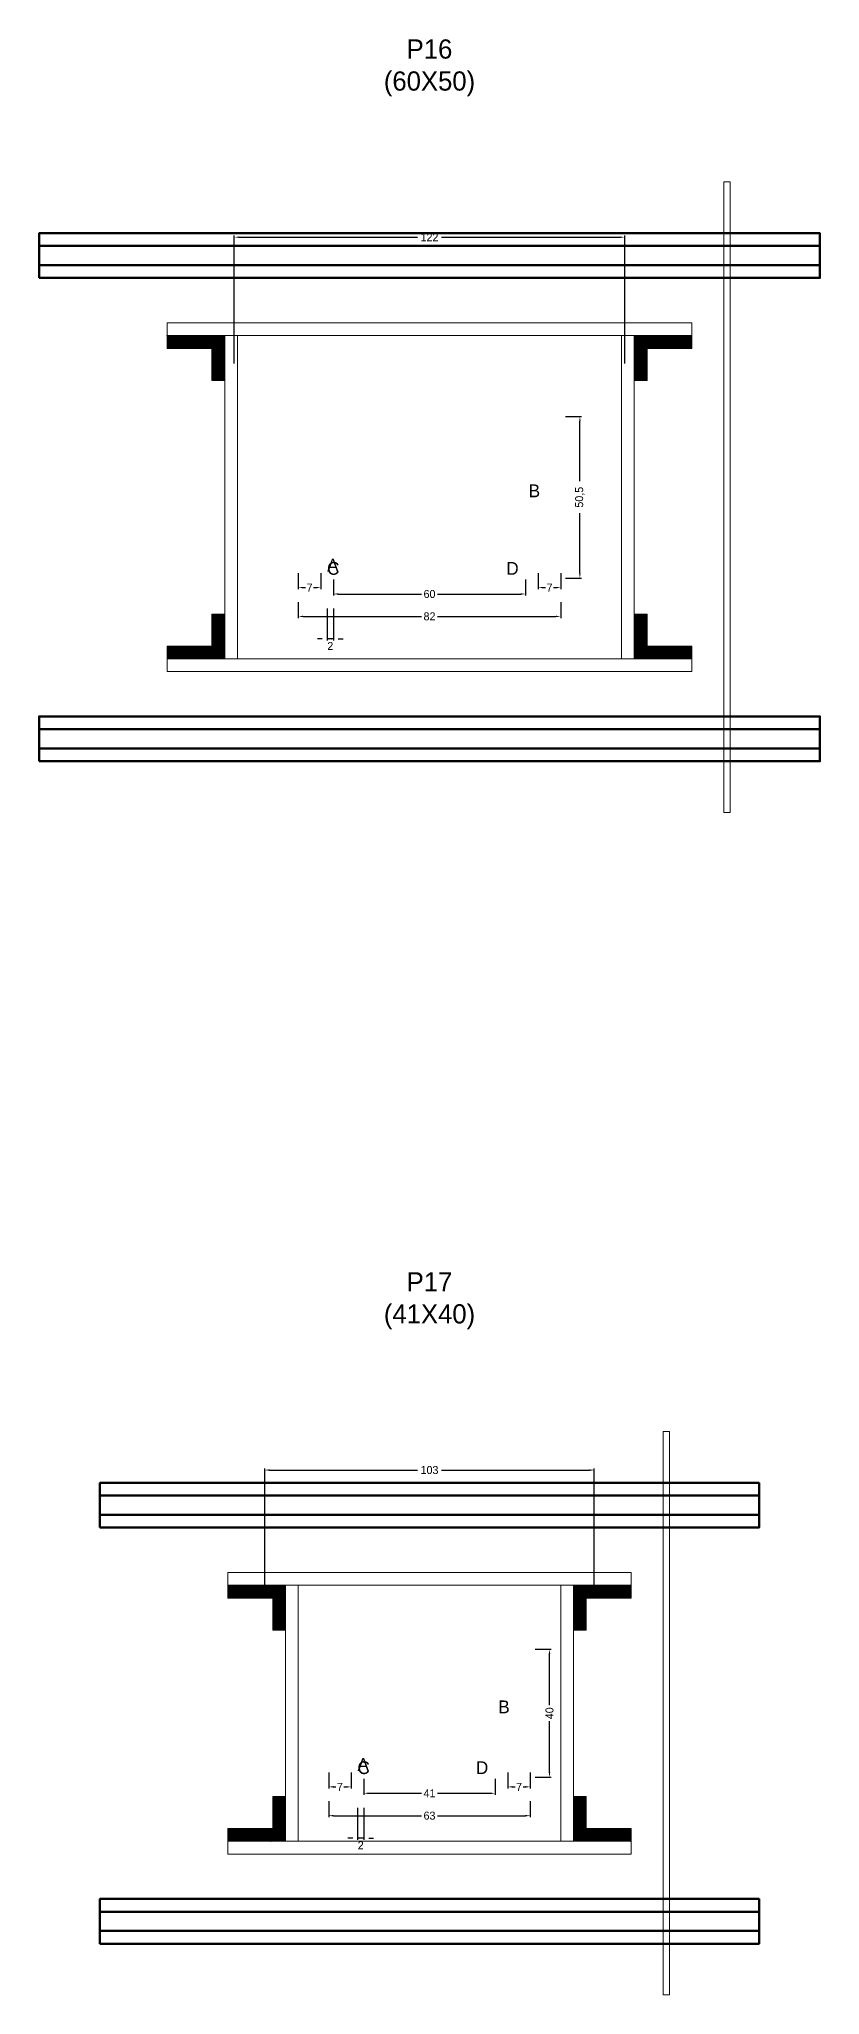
# Model space of a CAD drawing. Header units: centimetres. Extents: x -12000 to 4115, y -10266 to 2668.
# Drawn here: x -122 to 122, y -2988 to -2377 of the extents above; entities that cross this region are included whole.
import ezdxf

# ---------------------------------------------------------------- set-up
doc = ezdxf.new("R2010")
doc.units = ezdxf.units.CM
for name, color, linetype in [('COTA', 241, 'Continuous'), ('GRAVATA', 224, 'Continuous'), ('Hachura', 251, 'Continuous'), ('NOMENCLATURA', 7, 'Continuous'), ('SARRAFO', 251, 'Continuous')]:
    doc.layers.add(name, color=color, linetype=linetype)
doc.dimstyles.new('cotax2', dxfattribs={"dimtxt": 2.5, "dimasz": 1.5, "dimexe": 0.5, "dimexo": 0.5, "dimgap": 0.5, "dimtad": 1, "dimcen": 2.5, "dimazin": 3, "dimtfac": 1, "dimtmove": 0, "dimatfit": 3})

# ---------------------------------------------------------------- blocks, each defined once
blk = doc.blocks.new('_CLOSEDFILLED')
at = {"color": 0, "linetype": 'BYBLOCK'}
blk.add_solid([(-1, 0.16), (0, 0), (-1, -0.16)], dxfattribs=at)
blk = doc.blocks.new('*D196')
for p, q in [((-41, -2552.75), (-41, -2557.75)), ((41, -2552.75), (41, -2557.75)), ((-39.5, -2557.25), (-2.5, -2557.25)), ((2.5, -2557.25), (39.5, -2557.25))]:
    blk.add_line(p, q)
at = {"layer": 'Defpoints'}
for p in [(-41, -2552.25), (41, -2552.25), (-41, -2557.25)]:
    blk.add_point(p, dxfattribs=at)
at = {"layer": 'COTA', "xscale": 1.5, "yscale": 1.5, "rotation": 180}
blk.add_blockref('_CLOSEDFILLED', (-41, -2557.25), dxfattribs=at)
at = {"layer": 'COTA', "xscale": 1.5, "yscale": 1.5}
blk.add_blockref('_CLOSEDFILLED', (41, -2557.25), dxfattribs=at)
at = {"layer": 'COTA', "insert": (0, -2557.25), "char_height": 2.5, "attachment_point": 5}
blk.add_mtext('82', dxfattribs=at)
blk = doc.blocks.new('*D197')
for p, q in [((-30, -2545.75), (-30, -2550.75)), ((30, -2545.75), (30, -2550.75)), ((-28.5, -2550.25), (-2.5, -2550.25)), ((2.5, -2550.25), (28.5, -2550.25))]:
    blk.add_line(p, q)
at = {"layer": 'Defpoints'}
for p in [(-30, -2545.25), (30, -2545.25), (-30, -2550.25)]:
    blk.add_point(p, dxfattribs=at)
at = {"layer": 'COTA', "xscale": 1.5, "yscale": 1.5, "rotation": 180}
blk.add_blockref('_CLOSEDFILLED', (-30, -2550.25), dxfattribs=at)
at = {"layer": 'COTA', "xscale": 1.5, "yscale": 1.5}
blk.add_blockref('_CLOSEDFILLED', (30, -2550.25), dxfattribs=at)
at = {"layer": 'COTA', "insert": (0, -2550.25), "char_height": 2.5, "attachment_point": 5}
blk.add_mtext('60', dxfattribs=at)
blk = doc.blocks.new('*D198')
for p, q in [((42.5, -2494.75), (47.5, -2494.75)), ((47, -2515), (47, -2496.25)), ((47, -2543.75), (47, -2525)), ((42.5, -2545.25), (47.5, -2545.25))]:
    blk.add_line(p, q)
at = {"layer": 'Defpoints'}
for p in [(42, -2494.75), (42, -2545.25), (47, -2545.25)]:
    blk.add_point(p, dxfattribs=at)
at = {"layer": 'COTA', "xscale": 1.5, "yscale": 1.5}
for p, rotation in [((47, -2494.75), 90), ((47, -2545.25), 270)]:
    blk.add_blockref('_CLOSEDFILLED', p, dxfattribs=dict(at, rotation=rotation))
at = {"layer": 'COTA', "insert": (47, -2520), "char_height": 2.5, "attachment_point": 5, "rotation": 90}
blk.add_mtext('50,5', dxfattribs=at)
blk = doc.blocks.new('*D199')
for p, q in [((-41, -2543.75), (-41, -2548.75)), ((-39.5, -2548.25), (-38.75, -2548.25)), ((-36.25, -2548.25), (-35.5, -2548.25)), ((-34, -2543.75), (-34, -2548.75))]:
    blk.add_line(p, q)
at = {"layer": 'Defpoints'}
for p in [(-41, -2543.25), (-41, -2548.25), (-34, -2543.25)]:
    blk.add_point(p, dxfattribs=at)
at = {"layer": 'COTA', "xscale": 1.5, "yscale": 1.5, "rotation": 180}
blk.add_blockref('_CLOSEDFILLED', (-41, -2548.25), dxfattribs=at)
at = {"layer": 'COTA', "xscale": 1.5, "yscale": 1.5}
blk.add_blockref('_CLOSEDFILLED', (-34, -2548.25), dxfattribs=at)
at = {"layer": 'COTA', "insert": (-37.5, -2548.25), "char_height": 2.5, "attachment_point": 5}
blk.add_mtext('7', dxfattribs=at)
blk = doc.blocks.new('*D200')
for p, q in [((34, -2543.75), (34, -2548.75)), ((35.5, -2548.25), (36.25, -2548.25)), ((38.75, -2548.25), (39.5, -2548.25)), ((41, -2543.75), (41, -2548.75))]:
    blk.add_line(p, q)
at = {"layer": 'Defpoints'}
for p in [(34, -2543.25), (34, -2548.25), (41, -2543.25)]:
    blk.add_point(p, dxfattribs=at)
at = {"layer": 'COTA', "xscale": 1.5, "yscale": 1.5, "rotation": 180}
blk.add_blockref('_CLOSEDFILLED', (34, -2548.25), dxfattribs=at)
at = {"layer": 'COTA', "xscale": 1.5, "yscale": 1.5}
blk.add_blockref('_CLOSEDFILLED', (41, -2548.25), dxfattribs=at)
at = {"layer": 'COTA', "insert": (37.5, -2548.25), "char_height": 2.5, "attachment_point": 5}
blk.add_mtext('7', dxfattribs=at)
blk = doc.blocks.new('*D201')
for p, q in [((-61, -2478.25), (-61, -2438.25)), ((61, -2478.25), (61, -2438.25)), ((-59.5, -2438.75), (-3.75, -2438.75)), ((3.75, -2438.75), (59.5, -2438.75))]:
    blk.add_line(p, q)
at = {"layer": 'Defpoints'}
for p in [(-61, -2438.75), (-61, -2478.75), (61, -2478.75)]:
    blk.add_point(p, dxfattribs=at)
at = {"layer": 'COTA', "xscale": 1.5, "yscale": 1.5, "rotation": 180}
blk.add_blockref('_CLOSEDFILLED', (-61, -2438.75), dxfattribs=at)
at = {"layer": 'COTA', "xscale": 1.5, "yscale": 1.5}
blk.add_blockref('_CLOSEDFILLED', (61, -2438.75), dxfattribs=at)
at = {"layer": 'COTA', "insert": (0, -2438.75), "char_height": 2.5, "attachment_point": 5}
blk.add_mtext('122', dxfattribs=at)
blk = doc.blocks.new('*D222')
for p, q in [((-31.5, -2927.5), (-31.5, -2932.5)), ((-30, -2932), (-2.5, -2932)), ((2.5, -2932), (30, -2932)), ((31.5, -2927.5), (31.5, -2932.5))]:
    blk.add_line(p, q)
at = {"layer": 'Defpoints'}
for p in [(-31.5, -2927), (31.5, -2927), (-31.5, -2932)]:
    blk.add_point(p, dxfattribs=at)
at = {"layer": 'COTA', "xscale": 1.5, "yscale": 1.5, "rotation": 180}
blk.add_blockref('_CLOSEDFILLED', (-31.5, -2932), dxfattribs=at)
at = {"layer": 'COTA', "xscale": 1.5, "yscale": 1.5}
blk.add_blockref('_CLOSEDFILLED', (31.5, -2932), dxfattribs=at)
at = {"layer": 'COTA', "insert": (0, -2932), "char_height": 2.5, "attachment_point": 5}
blk.add_mtext('63', dxfattribs=at)
blk = doc.blocks.new('*D223')
for p, q in [((-20.5, -2920.5), (-20.5, -2925.5)), ((20.5, -2920.5), (20.5, -2925.5)), ((-19, -2925), (-2.5, -2925)), ((2.5, -2925), (19, -2925))]:
    blk.add_line(p, q)
at = {"layer": 'Defpoints'}
for p in [(-20.5, -2920), (20.5, -2920), (-20.5, -2925)]:
    blk.add_point(p, dxfattribs=at)
at = {"layer": 'COTA', "xscale": 1.5, "yscale": 1.5, "rotation": 180}
blk.add_blockref('_CLOSEDFILLED', (-20.5, -2925), dxfattribs=at)
at = {"layer": 'COTA', "xscale": 1.5, "yscale": 1.5}
blk.add_blockref('_CLOSEDFILLED', (20.5, -2925), dxfattribs=at)
at = {"layer": 'COTA', "insert": (0, -2925), "char_height": 2.5, "attachment_point": 5}
blk.add_mtext('41', dxfattribs=at)
blk = doc.blocks.new('*D224')
for p, q in [((33, -2880), (38, -2880)), ((37.5, -2897.5), (37.5, -2881.5)), ((37.5, -2918.5), (37.5, -2902.5)), ((33, -2920), (38, -2920))]:
    blk.add_line(p, q)
at = {"layer": 'Defpoints'}
for p in [(32.5, -2880), (32.5, -2920), (37.5, -2920)]:
    blk.add_point(p, dxfattribs=at)
at = {"layer": 'COTA', "xscale": 1.5, "yscale": 1.5}
for p, rotation in [((37.5, -2880), 90), ((37.5, -2920), 270)]:
    blk.add_blockref('_CLOSEDFILLED', p, dxfattribs=dict(at, rotation=rotation))
at = {"layer": 'COTA', "insert": (37.5, -2900), "char_height": 2.5, "attachment_point": 5, "rotation": 90}
blk.add_mtext('40', dxfattribs=at)
blk = doc.blocks.new('*D225')
for p, q in [((-31.5, -2918.5), (-31.5, -2923.5)), ((-24.5, -2918.5), (-24.5, -2923.5)), ((-30, -2923), (-29.25, -2923)), ((-26.75, -2923), (-26, -2923))]:
    blk.add_line(p, q)
at = {"layer": 'Defpoints'}
for p in [(-31.5, -2918), (-24.5, -2918), (-31.5, -2923)]:
    blk.add_point(p, dxfattribs=at)
at = {"layer": 'COTA', "xscale": 1.5, "yscale": 1.5, "rotation": 180}
blk.add_blockref('_CLOSEDFILLED', (-31.5, -2923), dxfattribs=at)
at = {"layer": 'COTA', "xscale": 1.5, "yscale": 1.5}
blk.add_blockref('_CLOSEDFILLED', (-24.5, -2923), dxfattribs=at)
at = {"layer": 'COTA', "insert": (-28, -2923), "char_height": 2.5, "attachment_point": 5}
blk.add_mtext('7', dxfattribs=at)
blk = doc.blocks.new('*D226')
for p, q in [((24.5, -2918.5), (24.5, -2923.5)), ((31.5, -2918.5), (31.5, -2923.5)), ((26, -2923), (26.75, -2923)), ((29.25, -2923), (30, -2923))]:
    blk.add_line(p, q)
at = {"layer": 'Defpoints'}
for p in [(24.5, -2918), (31.5, -2918), (24.5, -2923)]:
    blk.add_point(p, dxfattribs=at)
at = {"layer": 'COTA', "xscale": 1.5, "yscale": 1.5, "rotation": 180}
blk.add_blockref('_CLOSEDFILLED', (24.5, -2923), dxfattribs=at)
at = {"layer": 'COTA', "xscale": 1.5, "yscale": 1.5}
blk.add_blockref('_CLOSEDFILLED', (31.5, -2923), dxfattribs=at)
at = {"layer": 'COTA', "insert": (28, -2923), "char_height": 2.5, "attachment_point": 5}
blk.add_mtext('7', dxfattribs=at)
blk = doc.blocks.new('*D227')
for p, q in [((-51.5, -2863.5), (-51.5, -2823.5)), ((-50, -2824), (-3.75, -2824)), ((3.75, -2824), (50, -2824)), ((51.5, -2863.5), (51.5, -2823.5))]:
    blk.add_line(p, q)
at = {"layer": 'Defpoints'}
for p in [(-51.5, -2824), (-51.5, -2864), (51.5, -2864)]:
    blk.add_point(p, dxfattribs=at)
at = {"layer": 'COTA', "xscale": 1.5, "yscale": 1.5, "rotation": 180}
blk.add_blockref('_CLOSEDFILLED', (-51.5, -2824), dxfattribs=at)
at = {"layer": 'COTA', "xscale": 1.5, "yscale": 1.5}
blk.add_blockref('_CLOSEDFILLED', (51.5, -2824), dxfattribs=at)
at = {"layer": 'COTA', "insert": (0, -2824), "char_height": 2.5, "attachment_point": 5}
blk.add_mtext('103', dxfattribs=at)

msp = doc.modelspace()

# ---------------------------------------------------------------- hatches: boundary and pattern name
at = {"layer": 'SARRAFO'}
h = msp.add_hatch(dxfattribs=at)
h.set_pattern_fill('SOLID', scale=2)
h.paths.add_polyline_path([(-82, -2473.5), (-68, -2473.5), (-68, -2469.5), (-82, -2469.5)])
h = msp.add_hatch(dxfattribs=at)
h.set_pattern_fill('SOLID', scale=2)
h.paths.add_polyline_path([(-68, -2483.5), (-64, -2483.5), (-64, -2469.5), (-68, -2469.5)])
h = msp.add_hatch(dxfattribs=at)
h.set_pattern_fill('SOLID', scale=2)
h.paths.add_polyline_path([(64, -2483.5), (68, -2483.5), (68, -2469.5), (64, -2469.5)])
h = msp.add_hatch(dxfattribs=at)
h.set_pattern_fill('SOLID', scale=2)
h.paths.add_polyline_path([(68, -2473.5), (82, -2473.5), (82, -2469.5), (68, -2469.5)])
h = msp.add_hatch(dxfattribs=at)
h.set_pattern_fill('SOLID', scale=2)
h.paths.add_polyline_path([(-68, -2570.5), (-64, -2570.5), (-64, -2556.5), (-68, -2556.5)])
h = msp.add_hatch(dxfattribs=at)
h.set_pattern_fill('SOLID', scale=2)
h.paths.add_polyline_path([(64, -2570.5), (68, -2570.5), (68, -2556.5), (64, -2556.5)])
h = msp.add_hatch(dxfattribs=at)
h.set_pattern_fill('SOLID', scale=2)
h.paths.add_polyline_path([(-82, -2570.5), (-68, -2570.5), (-68, -2566.5), (-82, -2566.5)])
h = msp.add_hatch(dxfattribs=at)
h.set_pattern_fill('SOLID', scale=2)
h.paths.add_polyline_path([(68, -2570.5), (82, -2570.5), (82, -2566.5), (68, -2566.5)])
h = msp.add_hatch(dxfattribs=at)
h.set_pattern_fill('SOLID', scale=2)
h.paths.add_polyline_path([(-63, -2864), (-49, -2864), (-49, -2860), (-63, -2860)])
h = msp.add_hatch(dxfattribs=at)
h.set_pattern_fill('SOLID', scale=2)
h.paths.add_polyline_path([(-49, -2874), (-45, -2874), (-45, -2860), (-49, -2860)])
h = msp.add_hatch(dxfattribs=at)
h.set_pattern_fill('SOLID', scale=2)
h.paths.add_polyline_path([(45, -2874), (49, -2874), (49, -2860), (45, -2860)])
h = msp.add_hatch(dxfattribs=at)
h.set_pattern_fill('SOLID', scale=2)
h.paths.add_polyline_path([(49, -2864), (63, -2864), (63, -2860), (49, -2860)])
h = msp.add_hatch(dxfattribs=at)
h.set_pattern_fill('SOLID', scale=2)
h.paths.add_polyline_path([(-49, -2940), (-45, -2940), (-45, -2926), (-49, -2926)])
h = msp.add_hatch(dxfattribs=at)
h.set_pattern_fill('SOLID', scale=2)
h.paths.add_polyline_path([(45, -2940), (49, -2940), (49, -2926), (45, -2926)])
h = msp.add_hatch(dxfattribs=at)
h.set_pattern_fill('SOLID', scale=2)
h.paths.add_polyline_path([(-63, -2940), (-49, -2940), (-49, -2936), (-63, -2936)])
h = msp.add_hatch(dxfattribs=at)
h.set_pattern_fill('SOLID', scale=2)
h.paths.add_polyline_path([(49, -2940), (63, -2940), (63, -2936), (49, -2936)])

# ---------------------------------------------------------------- linework, layer by layer
at = {"layer": 'GRAVATA', "lineweight": 50}
for points in [[(-122, -2451.5), (122, -2451.5), (122, -2437.5), (-122, -2437.5)], [(-122, -2447.5), (122, -2447.5), (122, -2441.5), (-122, -2441.5)], [(-122, -2602.5), (122, -2602.5), (122, -2588.5), (-122, -2588.5)], [(-122, -2598.5), (122, -2598.5), (122, -2592.5), (-122, -2592.5)], [(-103, -2842), (103, -2842), (103, -2828), (-103, -2828)], [(-103, -2838), (103, -2838), (103, -2832), (-103, -2832)], [(-103, -2972), (103, -2972), (103, -2958), (-103, -2958)], [(-103, -2968), (103, -2968), (103, -2962), (-103, -2962)]]:
    msp.add_lwpolyline(points, close=True, dxfattribs=at)
at = {"layer": 'Hachura', "lineweight": 13}
for points in [[(92, -2618.5), (94, -2618.5), (94, -2421.5), (92, -2421.5)], [(73, -2988), (75, -2988), (75, -2812), (73, -2812)]]:
    msp.add_lwpolyline(points, close=True, dxfattribs=at)
at = {"layer": 'Hachura', "lineweight": 18}
for points in [[(-82, -2469.5), (82, -2469.5), (82, -2465.5), (-82, -2465.5)], [(-64, -2570.5), (-60, -2570.5), (-60, -2469.5), (-64, -2469.5)], [(60, -2570.5), (64, -2570.5), (64, -2469.5), (60, -2469.5)], [(-82, -2574.5), (82, -2574.5), (82, -2570.5), (-82, -2570.5)], [(-63, -2860), (63, -2860), (63, -2856), (-63, -2856)], [(-45, -2940), (-41, -2940), (-41, -2860), (-45, -2860)], [(41, -2940), (45, -2940), (45, -2860), (41, -2860)], [(-63, -2944), (63, -2944), (63, -2940), (-63, -2940)]]:
    msp.add_lwpolyline(points, close=True, dxfattribs=at)
at = {"layer": 'SARRAFO', "lineweight": 13}
for points in [[(-82, -2473.5), (-68, -2473.5), (-68, -2469.5), (-82, -2469.5)], [(-68, -2483.5), (-64, -2483.5), (-64, -2469.5), (-68, -2469.5)], [(64, -2483.5), (68, -2483.5), (68, -2469.5), (64, -2469.5)], [(68, -2473.5), (82, -2473.5), (82, -2469.5), (68, -2469.5)], [(-68, -2570.5), (-64, -2570.5), (-64, -2556.5), (-68, -2556.5)], [(64, -2570.5), (68, -2570.5), (68, -2556.5), (64, -2556.5)], [(-82, -2570.5), (-68, -2570.5), (-68, -2566.5), (-82, -2566.5)], [(68, -2570.5), (82, -2570.5), (82, -2566.5), (68, -2566.5)], [(-63, -2864), (-49, -2864), (-49, -2860), (-63, -2860)], [(-49, -2874), (-45, -2874), (-45, -2860), (-49, -2860)], [(45, -2874), (49, -2874), (49, -2860), (45, -2860)], [(49, -2864), (63, -2864), (63, -2860), (49, -2860)], [(-49, -2940), (-45, -2940), (-45, -2926), (-49, -2926)], [(45, -2940), (49, -2940), (49, -2926), (45, -2926)], [(-63, -2940), (-49, -2940), (-49, -2936), (-63, -2936)], [(49, -2940), (63, -2940), (63, -2936), (49, -2936)]]:
    msp.add_lwpolyline(points, close=True, dxfattribs=at)

# ---------------------------------------------------------------- texts
at = {"layer": 'NOMENCLATURA'}
for s, p in [('B', (31, -2520)), ('A', (-32, -2543.25)), ('C', (-32, -2544.25)), ('D', (24, -2544.25)), ('B', (21.5, -2900)), ('A', (-22.5, -2918)), ('C', (-22.5, -2919)), ('D', (14.5, -2919))]:
    msp.add_text(s, height=4, dxfattribs=at).set_placement(p)
at = {"layer": 'NOMENCLATURA', "char_height": 6, "attachment_point": 8}
for s, insert in [('P16\\P(60X50)', (0, -2394.75)), ('P17\\P(41X40)', (0, -2780))]:
    msp.add_mtext(s, dxfattribs=dict(at, insert=insert))

# ---------------------------------------------------------------- dimensions: what is measured, and where the dimension line sits
at = {"layer": 'COTA'}
for base, p1, p2, picture, middle in [((-61, -2438.75), (-61, -2478.75), (61, -2478.75), '*D201', (0, -2438.75)), ((-41, -2548.25), (-41, -2543.25), (-34, -2543.25), '*D199', (-37.5, -2548.25)), ((-30, -2550.25), (-30, -2545.25), (30, -2545.25), '*D197', (0, -2550.25)), ((34, -2548.25), (34, -2543.25), (41, -2543.25), '*D200', (37.5, -2548.25)), ((-41, -2557.25), (-41, -2552.25), (41, -2552.25), '*D196', (0, -2557.25)), ((-51.5, -2824), (-51.5, -2864), (51.5, -2864), '*D227', (0, -2824)), ((-31.5, -2923), (-31.5, -2918), (-24.5, -2918), '*D225', (-28, -2923)), ((-20.5, -2925), (-20.5, -2920), (20.5, -2920), '*D223', (0, -2925)), ((24.5, -2923), (24.5, -2918), (31.5, -2918), '*D226', (28, -2923)), ((-31.5, -2932), (-31.5, -2927), (31.5, -2927), '*D222', (0, -2932))]:
    dim = msp.add_linear_dim(base=base, p1=p1, p2=p2, dimstyle='cotax2', dxfattribs=at)
    dim.commit()
    dim.dimension.update_dxf_attribs({"geometry": picture, "text_midpoint": middle})
for base, p1, p2, picture, middle in [((47, -2545.25), (42, -2545.25), (42, -2494.75), '*D198', (47, -2520)), ((37.5, -2920), (32.5, -2920), (32.5, -2880), '*D224', (37.5, -2900))]:
    dim = msp.add_linear_dim(base=base, p1=p1, p2=p2, angle=90, dimstyle='cotax2', dxfattribs=at)
    dim.commit()
    dim.dimension.update_dxf_attribs({"geometry": picture, "text_midpoint": middle})
for base, p1, p2 in [((-30, -2564.25), (-30, -2554.25), (-32, -2554.25)), ((-20.5, -2939), (-20.5, -2929), (-22.5, -2929))]:
    msp.add_linear_dim(base=base, p1=p1, p2=p2, dimstyle='cotax2', dxfattribs=at).render()

doc.saveas('drawing.dxf')
